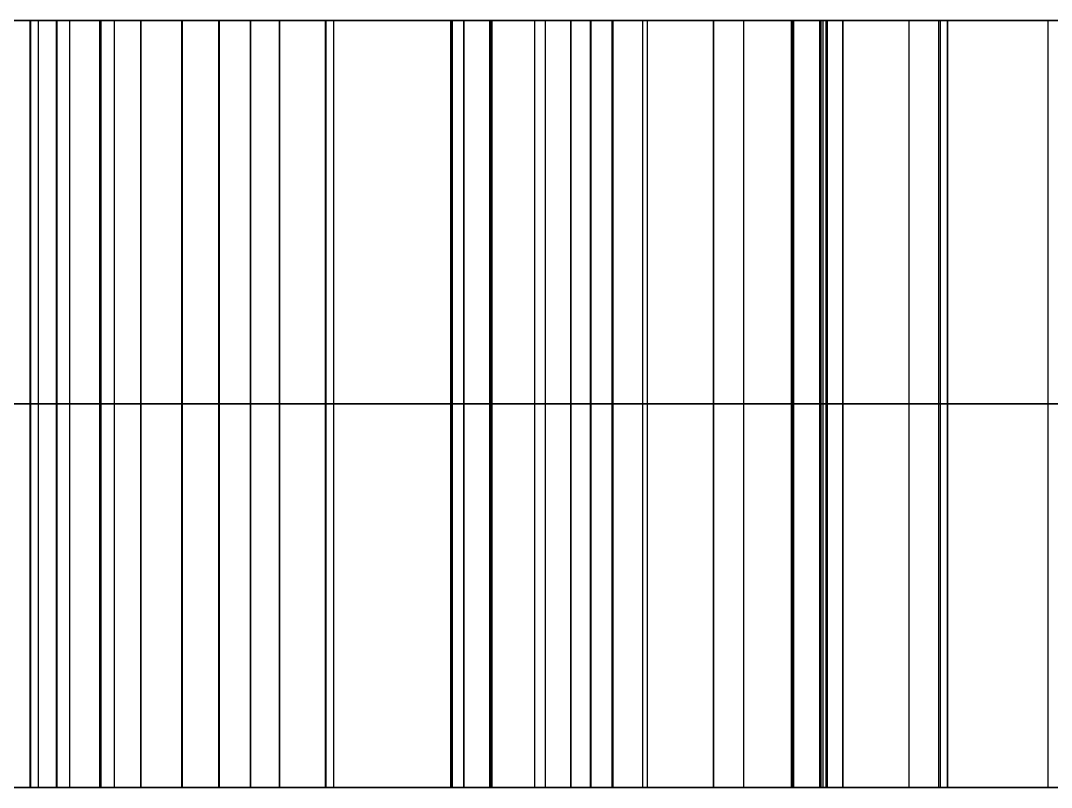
# Model space of a CAD drawing. Header units: millimetres. Extents: x 565 to 905, y -1671 to 168.
# Drawn here: x 651.28 to 671.46, y -45.53 to -30.53 of the extents above; entities that cross this region are included whole.
import ezdxf

# ---------------------------------------------------------------- set-up
doc = ezdxf.new("R2010")
doc.units = ezdxf.units.MM
doc.header["$MEASUREMENT"] = 0
doc.layers.add('V3', color=7, linetype='Continuous', true_color=0x000000)

msp = doc.modelspace()

# ---------------------------------------------------------------- linework, layer by layer
at = {"layer": 'V3'}
for p, q in [((648.124, -30.528, 310.676), (663.553, -30.528, 290.568)), ((648.124, -30.528, 139.324), (663.553, -30.528, 159.432)), ((650.121, -30.528, 320.402), (669.432, -30.528, 335.22)), ((669.432, -30.528, 114.78), (650.121, -30.528, 129.598)), ((646.602, -45.528, 312.66), (663.553, -45.528, 290.568)), ((646.602, -45.528, 137.34), (663.553, -45.528, 159.432)), ((647.34, -45.528, 318.268), (669.432, -45.528, 335.22)), ((669.432, -45.528, 114.78), (647.34, -45.528, 131.732)), ((648.283, -45.528, 225), (731, -45.528, 225))]:
    msp.add_line(p, q, dxfattribs=at)
for points, knots in [([(654.429, -30.528, 257.064), (652.247, -30.528, 257.708), (650.173, -30.528, 257.908), (646.442, -30.528, 257.654), (645.691, -30.528, 257.603), (645.003, -30.528, 257.549), (644.379, -30.528, 257.495)], [481.009175, 481.009175, 481.009175, 481.009175, 481.925831, 481.925831, 481.925831, 482.110258, 482.110258, 482.110258, 482.110258]), ([(644.379, -30.528, 192.505), (644.999, -30.528, 192.449), (645.683, -30.528, 192.392), (646.428, -30.528, 192.339), (650.173, -30.528, 192.069), (652.249, -30.528, 192.262), (654.442, -30.528, 192.903)], [504.26733, 504.26733, 504.26733, 504.26733, 504.450483, 504.450483, 504.450483, 505.370552, 505.370552, 505.370552, 505.370552]), ([(650.215, -30.528, 270.601), (650.588, -30.528, 270.103), (651.003, -30.528, 269.557), (651.462, -30.528, 268.967), (653.767, -30.528, 266.004), (655.3, -30.528, 264.59), (657.244, -30.528, 263.389)], [477.373954, 477.373954, 477.373954, 477.373954, 477.557108, 477.557108, 477.557108, 478.477176, 478.477176, 478.477176, 478.477176]), ([(657.259, -30.528, 186.579), (655.321, -30.528, 185.389), (653.785, -30.528, 183.981), (651.476, -30.528, 181.038), (651.012, -30.528, 180.446), (650.592, -30.528, 179.899), (650.215, -30.528, 179.399)], [507.902551, 507.902551, 507.902551, 507.902551, 508.819207, 508.819207, 508.819207, 509.003634, 509.003634, 509.003634, 509.003634]), ([(651.984, -30.528, 165.038), (651.988, -30.528, 165.063), (651.992, -30.528, 165.088), (651.996, -30.528, 165.112), (652.168, -30.528, 166.134), (652.441, -30.528, 167.168), (652.848, -30.528, 168.15), (653.689, -30.528, 170.181), (655.935, -30.528, 172.039), (657.411, -30.528, 173.259)], [-25.854354, -25.854354, -25.854354, -25.854354, -25.835305, -25.835305, -25.835305, -25.045637, -25.045637, -25.045637, -24.278552, -24.278552, -24.278552, -24.278552]), ([(657.412, -30.528, 276.742), (655.937, -30.528, 277.961), (653.691, -30.528, 279.82), (652.85, -30.528, 281.85), (652.443, -30.528, 282.833), (652.169, -30.528, 283.867), (651.998, -30.528, 284.888), (651.993, -30.528, 284.913), (651.989, -30.528, 284.937), (651.985, -30.528, 284.962)], [-101.445812, -101.445812, -101.445812, -101.445812, -100.678708, -100.678708, -100.678708, -99.889049, -99.889049, -99.889049, -99.870059, -99.870059, -99.870059, -99.870059]), ([(652.242, -30.528, 356.31), (652.91, -30.528, 354.516), (653.925, -30.528, 351.784), (653.638, -30.528, 349.605), (653.5, -30.528, 348.55), (653.22, -30.528, 347.518), (652.858, -30.528, 346.548), (652.849, -30.528, 346.524), (652.84, -30.528, 346.501), (652.831, -30.528, 346.478)], [-51.422962, -51.422962, -51.422962, -51.422962, -50.655858, -50.655858, -50.655858, -49.866198, -49.866198, -49.866198, -49.847209, -49.847209, -49.847209, -49.847209]), ([(652.833, -30.528, 103.523), (652.842, -30.528, 103.5), (652.851, -30.528, 103.476), (652.859, -30.528, 103.453), (653.222, -30.528, 102.482), (653.501, -30.528, 101.45), (653.64, -30.528, 100.396), (653.927, -30.528, 98.217), (652.912, -30.528, 95.484), (652.243, -30.528, 93.69)], [-75.877204, -75.877204, -75.877204, -75.877204, -75.858155, -75.858155, -75.858155, -75.068488, -75.068488, -75.068488, -74.301403, -74.301403, -74.301403, -74.301403]), ([(662.856, -30.528, 273.115), (660.856, -30.528, 274.199), (658.869, -30.528, 274.825), (655.166, -30.528, 275.353), (654.421, -30.528, 275.459), (653.737, -30.528, 275.549), (653.116, -30.528, 275.626)], [474.285831, 474.285831, 474.285831, 474.285831, 475.202488, 475.202488, 475.202488, 475.386914, 475.386914, 475.386914, 475.386914]), ([(653.116, -30.528, 174.374), (653.734, -30.528, 174.448), (654.414, -30.528, 174.535), (655.155, -30.528, 174.637), (658.873, -30.528, 175.152), (660.864, -30.528, 175.773), (662.876, -30.528, 176.856)], [510.990674, 510.990674, 510.990674, 510.990674, 511.173827, 511.173827, 511.173827, 512.093896, 512.093896, 512.093896, 512.093896]), ([(659.707, -30.528, 343.63), (659.718, -30.528, 343.652), (659.728, -30.528, 343.675), (659.738, -30.528, 343.698), (660.169, -30.528, 344.64), (660.701, -30.528, 345.568), (661.348, -30.528, 346.412), (662.686, -30.528, 348.155), (665.336, -30.528, 349.369), (667.077, -30.528, 350.165)], [-47.292718, -47.292718, -47.292718, -47.292718, -47.273669, -47.273669, -47.273669, -46.484002, -46.484002, -46.484002, -45.716917, -45.716917, -45.716917, -45.716917]), ([(667.079, -30.528, 99.836), (665.338, -30.528, 100.632), (662.687, -30.528, 101.846), (661.349, -30.528, 103.589), (660.702, -30.528, 104.433), (660.17, -30.528, 105.361), (659.74, -30.528, 106.303), (659.73, -30.528, 106.326), (659.719, -30.528, 106.349), (659.709, -30.528, 106.371)], [-80.007448, -80.007448, -80.007448, -80.007448, -79.240344, -79.240344, -79.240344, -78.450684, -78.450684, -78.450684, -78.431695, -78.431695, -78.431695, -78.431695]), ([(660.469, -30.528, 288.476), (660.484, -30.528, 288.456), (660.498, -30.528, 288.436), (660.513, -30.528, 288.415), (661.114, -30.528, 287.572), (661.651, -30.528, 286.647), (662.058, -30.528, 285.665), (662.899, -30.528, 283.634), (662.626, -30.528, 280.732), (662.444, -30.528, 278.826)], [-104.46169, -104.46169, -104.46169, -104.46169, -104.442641, -104.442641, -104.442641, -103.652974, -103.652974, -103.652974, -102.885889, -102.885889, -102.885889, -102.885889]), ([(662.443, -30.528, 171.175), (662.624, -30.528, 169.269), (662.897, -30.528, 166.367), (662.056, -30.528, 164.336), (661.65, -30.528, 163.354), (661.112, -30.528, 162.429), (660.511, -30.528, 161.585)], [-22.838476, -22.838476, -22.838476, -22.838476, -22.071372, -22.071372, -22.071372, -21.281712, -21.281712, -21.281712, -21.281712]), ([(661.549, -30.528, 287.233), (661.809, -30.528, 286.667), (662.102, -30.528, 286.047), (662.429, -30.528, 285.375), (664.067, -30.528, 281.997), (665.273, -30.528, 280.296), (666.924, -30.528, 278.717)], [470.65061, 470.65061, 470.65061, 470.65061, 470.833764, 470.833764, 470.833764, 471.753832, 471.753832, 471.753832, 471.753832]), ([(666.946, -30.528, 171.255), (665.298, -30.528, 169.688), (664.088, -30.528, 167.992), (662.442, -30.528, 164.634), (662.11, -30.528, 163.958), (661.813, -30.528, 163.335), (661.549, -30.528, 162.767)], [514.625894, 514.625894, 514.625894, 514.625894, 515.542551, 515.542551, 515.542551, 515.726978, 515.726978, 515.726978, 515.726978]), ([(674.436, -30.528, 287.063), (672.705, -30.528, 288.539), (670.892, -30.528, 289.565), (667.38, -30.528, 290.851), (666.673, -30.528, 291.11), (666.022, -30.528, 291.34), (665.431, -30.528, 291.544)], [467.562487, 467.562487, 467.562487, 467.562487, 468.479144, 468.479144, 468.479144, 468.663571, 468.663571, 468.663571, 468.663571]), ([(665.431, -30.528, 158.456), (666.02, -30.528, 158.656), (666.668, -30.528, 158.883), (667.37, -30.528, 159.137), (670.901, -30.528, 160.413), (672.719, -30.528, 161.435), (674.462, -30.528, 162.912)], [517.714018, 517.714018, 517.714018, 517.714018, 517.897171, 517.897171, 517.897171, 518.81724, 518.81724, 518.81724, 518.81724]), ([(666.372, -30.528, 156.994), (666.388, -30.528, 157.013), (666.404, -30.528, 157.033), (666.42, -30.528, 157.052), (667.079, -30.528, 157.851), (667.833, -30.528, 158.609), (668.677, -30.528, 159.257), (670.42, -30.528, 160.594), (673.294, -30.528, 161.081), (675.182, -30.528, 161.4)], [-104.46169, -104.46169, -104.46169, -104.46169, -104.442641, -104.442641, -104.442641, -103.652974, -103.652974, -103.652974, -102.885889, -102.885889, -102.885889, -102.885889]), ([(675.184, -30.528, 288.602), (673.296, -30.528, 288.92), (670.422, -30.528, 289.407), (668.678, -30.528, 290.745), (667.835, -30.528, 291.392), (667.08, -30.528, 292.151), (666.421, -30.528, 292.95)], [-22.838476, -22.838476, -22.838476, -22.838476, -22.071372, -22.071372, -22.071372, -21.281712, -21.281712, -21.281712, -21.281712]), ([(671.398, -30.528, 346.85), (671.08, -30.528, 344.962), (670.593, -30.528, 342.088), (669.255, -30.528, 340.344), (668.608, -30.528, 339.501), (667.85, -30.528, 338.747), (667.05, -30.528, 338.087), (667.031, -30.528, 338.071), (667.012, -30.528, 338.056), (666.993, -30.528, 338.04)], [-44.27684, -44.27684, -44.27684, -44.27684, -43.509736, -43.509736, -43.509736, -42.720076, -42.720076, -42.720076, -42.701087, -42.701087, -42.701087, -42.701087]), ([(666.994, -30.528, 111.962), (667.013, -30.528, 111.946), (667.033, -30.528, 111.93), (667.052, -30.528, 111.914), (667.851, -30.528, 111.254), (668.609, -30.528, 110.5), (669.257, -30.528, 109.657), (670.594, -30.528, 107.913), (671.081, -30.528, 105.039), (671.4, -30.528, 103.151)], [-83.023326, -83.023326, -83.023326, -83.023326, -83.004277, -83.004277, -83.004277, -82.214609, -82.214609, -82.214609, -81.447524, -81.447524, -81.447524, -81.447524]), ([(654.429, -38.028, 257.064), (652.247, -38.028, 257.708), (650.173, -38.028, 257.908), (646.442, -38.028, 257.654), (645.691, -38.028, 257.603), (645.003, -38.028, 257.549), (644.379, -38.028, 257.495)], [481.009175, 481.009175, 481.009175, 481.009175, 481.925831, 481.925831, 481.925831, 482.110258, 482.110258, 482.110258, 482.110258]), ([(644.379, -38.028, 192.505), (644.999, -38.028, 192.449), (645.683, -38.028, 192.392), (646.428, -38.028, 192.339), (650.173, -38.028, 192.069), (652.249, -38.028, 192.262), (654.442, -38.028, 192.903)], [504.26733, 504.26733, 504.26733, 504.26733, 504.450483, 504.450483, 504.450483, 505.370552, 505.370552, 505.370552, 505.370552]), ([(650.215, -38.028, 270.601), (650.588, -38.028, 270.103), (651.003, -38.028, 269.557), (651.462, -38.028, 268.967), (653.767, -38.028, 266.004), (655.3, -38.028, 264.59), (657.244, -38.028, 263.389)], [477.373954, 477.373954, 477.373954, 477.373954, 477.557108, 477.557108, 477.557108, 478.477176, 478.477176, 478.477176, 478.477176]), ([(657.259, -38.028, 186.579), (655.321, -38.028, 185.389), (653.785, -38.028, 183.981), (651.476, -38.028, 181.038), (651.012, -38.028, 180.446), (650.592, -38.028, 179.899), (650.215, -38.028, 179.399)], [507.902551, 507.902551, 507.902551, 507.902551, 508.819207, 508.819207, 508.819207, 509.003634, 509.003634, 509.003634, 509.003634]), ([(651.984, -38.028, 165.038), (651.988, -38.028, 165.063), (651.992, -38.028, 165.088), (651.996, -38.028, 165.112), (652.168, -38.028, 166.134), (652.441, -38.028, 167.168), (652.848, -38.028, 168.15), (653.689, -38.028, 170.181), (655.935, -38.028, 172.039), (657.411, -38.028, 173.259)], [-25.854354, -25.854354, -25.854354, -25.854354, -25.835305, -25.835305, -25.835305, -25.045637, -25.045637, -25.045637, -24.278552, -24.278552, -24.278552, -24.278552]), ([(657.412, -38.028, 276.742), (655.937, -38.028, 277.961), (653.691, -38.028, 279.82), (652.85, -38.028, 281.85), (652.443, -38.028, 282.833), (652.169, -38.028, 283.867), (651.998, -38.028, 284.888), (651.993, -38.028, 284.913), (651.989, -38.028, 284.937), (651.985, -38.028, 284.962)], [-101.445812, -101.445812, -101.445812, -101.445812, -100.678708, -100.678708, -100.678708, -99.889049, -99.889049, -99.889049, -99.870059, -99.870059, -99.870059, -99.870059]), ([(652.242, -38.028, 356.31), (652.91, -38.028, 354.516), (653.925, -38.028, 351.784), (653.638, -38.028, 349.605), (653.5, -38.028, 348.55), (653.22, -38.028, 347.518), (652.858, -38.028, 346.548), (652.849, -38.028, 346.524), (652.84, -38.028, 346.501), (652.831, -38.028, 346.478)], [-51.422962, -51.422962, -51.422962, -51.422962, -50.655858, -50.655858, -50.655858, -49.866198, -49.866198, -49.866198, -49.847209, -49.847209, -49.847209, -49.847209]), ([(652.833, -38.028, 103.523), (652.842, -38.028, 103.5), (652.851, -38.028, 103.476), (652.859, -38.028, 103.453), (653.222, -38.028, 102.482), (653.501, -38.028, 101.45), (653.64, -38.028, 100.396), (653.927, -38.028, 98.217), (652.912, -38.028, 95.484), (652.243, -38.028, 93.69)], [-75.877204, -75.877204, -75.877204, -75.877204, -75.858155, -75.858155, -75.858155, -75.068488, -75.068488, -75.068488, -74.301403, -74.301403, -74.301403, -74.301403]), ([(662.856, -38.028, 273.115), (660.856, -38.028, 274.199), (658.869, -38.028, 274.825), (655.166, -38.028, 275.353), (654.421, -38.028, 275.459), (653.737, -38.028, 275.549), (653.116, -38.028, 275.626)], [474.285831, 474.285831, 474.285831, 474.285831, 475.202488, 475.202488, 475.202488, 475.386914, 475.386914, 475.386914, 475.386914]), ([(653.116, -38.028, 174.374), (653.734, -38.028, 174.448), (654.414, -38.028, 174.535), (655.155, -38.028, 174.637), (658.873, -38.028, 175.152), (660.864, -38.028, 175.773), (662.876, -38.028, 176.856)], [510.990674, 510.990674, 510.990674, 510.990674, 511.173827, 511.173827, 511.173827, 512.093896, 512.093896, 512.093896, 512.093896]), ([(659.707, -38.028, 343.63), (659.718, -38.028, 343.652), (659.728, -38.028, 343.675), (659.738, -38.028, 343.698), (660.169, -38.028, 344.64), (660.701, -38.028, 345.568), (661.348, -38.028, 346.412), (662.686, -38.028, 348.155), (665.336, -38.028, 349.369), (667.077, -38.028, 350.165)], [-47.292718, -47.292718, -47.292718, -47.292718, -47.273669, -47.273669, -47.273669, -46.484002, -46.484002, -46.484002, -45.716917, -45.716917, -45.716917, -45.716917]), ([(667.079, -38.028, 99.836), (665.338, -38.028, 100.632), (662.687, -38.028, 101.846), (661.349, -38.028, 103.589), (660.702, -38.028, 104.433), (660.17, -38.028, 105.361), (659.74, -38.028, 106.303), (659.73, -38.028, 106.326), (659.719, -38.028, 106.349), (659.709, -38.028, 106.371)], [-80.007448, -80.007448, -80.007448, -80.007448, -79.240344, -79.240344, -79.240344, -78.450684, -78.450684, -78.450684, -78.431695, -78.431695, -78.431695, -78.431695]), ([(660.469, -38.028, 288.476), (660.484, -38.028, 288.456), (660.498, -38.028, 288.436), (660.513, -38.028, 288.415), (661.114, -38.028, 287.572), (661.651, -38.028, 286.647), (662.058, -38.028, 285.665), (662.899, -38.028, 283.634), (662.626, -38.028, 280.732), (662.444, -38.028, 278.826)], [-104.46169, -104.46169, -104.46169, -104.46169, -104.442641, -104.442641, -104.442641, -103.652974, -103.652974, -103.652974, -102.885889, -102.885889, -102.885889, -102.885889]), ([(662.443, -38.028, 171.175), (662.624, -38.028, 169.269), (662.897, -38.028, 166.367), (662.056, -38.028, 164.336), (661.65, -38.028, 163.354), (661.112, -38.028, 162.429), (660.511, -38.028, 161.585)], [-22.838476, -22.838476, -22.838476, -22.838476, -22.071372, -22.071372, -22.071372, -21.281712, -21.281712, -21.281712, -21.281712]), ([(661.549, -38.028, 287.233), (661.809, -38.028, 286.667), (662.102, -38.028, 286.047), (662.429, -38.028, 285.375), (664.067, -38.028, 281.997), (665.273, -38.028, 280.296), (666.924, -38.028, 278.717)], [470.65061, 470.65061, 470.65061, 470.65061, 470.833764, 470.833764, 470.833764, 471.753832, 471.753832, 471.753832, 471.753832]), ([(666.946, -38.028, 171.255), (665.298, -38.028, 169.688), (664.088, -38.028, 167.992), (662.442, -38.028, 164.634), (662.11, -38.028, 163.958), (661.813, -38.028, 163.335), (661.549, -38.028, 162.767)], [514.625894, 514.625894, 514.625894, 514.625894, 515.542551, 515.542551, 515.542551, 515.726978, 515.726978, 515.726978, 515.726978]), ([(674.436, -38.028, 287.063), (672.705, -38.028, 288.539), (670.892, -38.028, 289.565), (667.38, -38.028, 290.851), (666.673, -38.028, 291.11), (666.022, -38.028, 291.34), (665.431, -38.028, 291.544)], [467.562487, 467.562487, 467.562487, 467.562487, 468.479144, 468.479144, 468.479144, 468.663571, 468.663571, 468.663571, 468.663571]), ([(665.431, -38.028, 158.456), (666.02, -38.028, 158.656), (666.668, -38.028, 158.883), (667.37, -38.028, 159.137), (670.901, -38.028, 160.413), (672.719, -38.028, 161.435), (674.462, -38.028, 162.912)], [517.714018, 517.714018, 517.714018, 517.714018, 517.897171, 517.897171, 517.897171, 518.81724, 518.81724, 518.81724, 518.81724]), ([(666.372, -38.028, 156.994), (666.388, -38.028, 157.013), (666.404, -38.028, 157.033), (666.42, -38.028, 157.052), (667.079, -38.028, 157.851), (667.833, -38.028, 158.609), (668.677, -38.028, 159.257), (670.42, -38.028, 160.594), (673.294, -38.028, 161.081), (675.182, -38.028, 161.4)], [-104.46169, -104.46169, -104.46169, -104.46169, -104.442641, -104.442641, -104.442641, -103.652974, -103.652974, -103.652974, -102.885889, -102.885889, -102.885889, -102.885889]), ([(675.184, -38.028, 288.602), (673.296, -38.028, 288.92), (670.422, -38.028, 289.407), (668.678, -38.028, 290.745), (667.835, -38.028, 291.392), (667.08, -38.028, 292.151), (666.421, -38.028, 292.95)], [-22.838476, -22.838476, -22.838476, -22.838476, -22.071372, -22.071372, -22.071372, -21.281712, -21.281712, -21.281712, -21.281712]), ([(671.398, -38.028, 346.85), (671.08, -38.028, 344.962), (670.593, -38.028, 342.088), (669.255, -38.028, 340.344), (668.608, -38.028, 339.501), (667.85, -38.028, 338.747), (667.05, -38.028, 338.087), (667.031, -38.028, 338.071), (667.012, -38.028, 338.056), (666.993, -38.028, 338.04)], [-44.27684, -44.27684, -44.27684, -44.27684, -43.509736, -43.509736, -43.509736, -42.720076, -42.720076, -42.720076, -42.701087, -42.701087, -42.701087, -42.701087]), ([(666.994, -38.028, 111.962), (667.013, -38.028, 111.946), (667.033, -38.028, 111.93), (667.052, -38.028, 111.914), (667.851, -38.028, 111.254), (668.609, -38.028, 110.5), (669.257, -38.028, 109.657), (670.594, -38.028, 107.913), (671.081, -38.028, 105.039), (671.4, -38.028, 103.151)], [-83.023326, -83.023326, -83.023326, -83.023326, -83.004277, -83.004277, -83.004277, -82.214609, -82.214609, -82.214609, -81.447524, -81.447524, -81.447524, -81.447524]), ([(654.429, -45.528, 257.064), (652.247, -45.528, 257.708), (650.173, -45.528, 257.908), (646.442, -45.528, 257.654), (645.691, -45.528, 257.603), (645.003, -45.528, 257.549), (644.379, -45.528, 257.495)], [481.009175, 481.009175, 481.009175, 481.009175, 481.925831, 481.925831, 481.925831, 482.110258, 482.110258, 482.110258, 482.110258]), ([(644.379, -45.528, 192.505), (644.999, -45.528, 192.449), (645.683, -45.528, 192.392), (646.428, -45.528, 192.339), (650.173, -45.528, 192.069), (652.249, -45.528, 192.262), (654.442, -45.528, 192.903)], [504.26733, 504.26733, 504.26733, 504.26733, 504.450483, 504.450483, 504.450483, 505.370552, 505.370552, 505.370552, 505.370552]), ([(657.259, -45.528, 186.579), (655.321, -45.528, 185.389), (653.785, -45.528, 183.981), (651.476, -45.528, 181.038), (651.012, -45.528, 180.446), (650.592, -45.528, 179.899), (650.215, -45.528, 179.399)], [709.602868, 709.602868, 709.602868, 709.602868, 710.519524, 710.519524, 710.519524, 710.703951, 710.703951, 710.703951, 710.703951]), ([(650.215, -45.528, 270.601), (650.588, -45.528, 270.103), (651.003, -45.528, 269.557), (651.462, -45.528, 268.967), (653.767, -45.528, 266.004), (655.3, -45.528, 264.59), (657.244, -45.528, 263.389)], [477.373954, 477.373954, 477.373954, 477.373954, 477.557108, 477.557108, 477.557108, 478.477176, 478.477176, 478.477176, 478.477176]), ([(651.984, -45.528, 165.038), (651.988, -45.528, 165.063), (651.992, -45.528, 165.088), (651.996, -45.528, 165.112), (652.168, -45.528, 166.134), (652.441, -45.528, 167.168), (652.848, -45.528, 168.15), (653.689, -45.528, 170.181), (655.935, -45.528, 172.039), (657.411, -45.528, 173.259)], [-25.854354, -25.854354, -25.854354, -25.854354, -25.835305, -25.835305, -25.835305, -25.045637, -25.045637, -25.045637, -24.278552, -24.278552, -24.278552, -24.278552]), ([(657.412, -45.528, 276.742), (655.937, -45.528, 277.961), (653.691, -45.528, 279.82), (652.85, -45.528, 281.85), (652.443, -45.528, 282.833), (652.169, -45.528, 283.867), (651.998, -45.528, 284.888), (651.993, -45.528, 284.913), (651.989, -45.528, 284.937), (651.985, -45.528, 284.962)], [-101.445812, -101.445812, -101.445812, -101.445812, -100.678708, -100.678708, -100.678708, -99.889049, -99.889049, -99.889049, -99.870059, -99.870059, -99.870059, -99.870059]), ([(652.242, -45.528, 356.31), (652.91, -45.528, 354.516), (653.925, -45.528, 351.784), (653.638, -45.528, 349.605), (653.5, -45.528, 348.55), (653.22, -45.528, 347.518), (652.858, -45.528, 346.548), (652.849, -45.528, 346.524), (652.84, -45.528, 346.501), (652.831, -45.528, 346.478)], [-51.422962, -51.422962, -51.422962, -51.422962, -50.655858, -50.655858, -50.655858, -49.866198, -49.866198, -49.866198, -49.847209, -49.847209, -49.847209, -49.847209]), ([(652.833, -45.528, 103.523), (652.842, -45.528, 103.5), (652.851, -45.528, 103.476), (652.859, -45.528, 103.453), (653.222, -45.528, 102.482), (653.501, -45.528, 101.45), (653.64, -45.528, 100.396), (653.927, -45.528, 98.217), (652.912, -45.528, 95.484), (652.243, -45.528, 93.69)], [-75.877204, -75.877204, -75.877204, -75.877204, -75.858155, -75.858155, -75.858155, -75.068488, -75.068488, -75.068488, -74.301403, -74.301403, -74.301403, -74.301403]), ([(653.116, -45.528, 174.374), (653.734, -45.528, 174.448), (654.414, -45.528, 174.535), (655.155, -45.528, 174.637), (658.873, -45.528, 175.152), (660.864, -45.528, 175.773), (662.876, -45.528, 176.856)], [712.690991, 712.690991, 712.690991, 712.690991, 712.874144, 712.874144, 712.874144, 713.794213, 713.794213, 713.794213, 713.794213]), ([(662.856, -45.528, 273.115), (660.856, -45.528, 274.199), (658.869, -45.528, 274.825), (655.166, -45.528, 275.353), (654.421, -45.528, 275.459), (653.737, -45.528, 275.549), (653.116, -45.528, 275.626)], [675.986148, 675.986148, 675.986148, 675.986148, 676.902805, 676.902805, 676.902805, 677.087232, 677.087232, 677.087232, 677.087232]), ([(659.707, -45.528, 343.63), (659.718, -45.528, 343.652), (659.728, -45.528, 343.675), (659.738, -45.528, 343.698), (660.169, -45.528, 344.64), (660.701, -45.528, 345.568), (661.348, -45.528, 346.412), (662.686, -45.528, 348.155), (665.336, -45.528, 349.369), (667.077, -45.528, 350.165)], [-47.292718, -47.292718, -47.292718, -47.292718, -47.273669, -47.273669, -47.273669, -46.484002, -46.484002, -46.484002, -45.716917, -45.716917, -45.716917, -45.716917]), ([(667.079, -45.528, 99.836), (665.338, -45.528, 100.632), (662.687, -45.528, 101.846), (661.349, -45.528, 103.589), (660.702, -45.528, 104.433), (660.17, -45.528, 105.361), (659.74, -45.528, 106.303), (659.73, -45.528, 106.326), (659.719, -45.528, 106.349), (659.709, -45.528, 106.371)], [-80.007448, -80.007448, -80.007448, -80.007448, -79.240344, -79.240344, -79.240344, -78.450684, -78.450684, -78.450684, -78.431695, -78.431695, -78.431695, -78.431695]), ([(660.469, -45.528, 288.476), (660.484, -45.528, 288.456), (660.498, -45.528, 288.436), (660.513, -45.528, 288.415), (661.114, -45.528, 287.572), (661.651, -45.528, 286.647), (662.058, -45.528, 285.665), (662.899, -45.528, 283.634), (662.626, -45.528, 280.732), (662.444, -45.528, 278.826)], [-104.46169, -104.46169, -104.46169, -104.46169, -104.442641, -104.442641, -104.442641, -103.652974, -103.652974, -103.652974, -102.885889, -102.885889, -102.885889, -102.885889]), ([(662.443, -45.528, 171.175), (662.624, -45.528, 169.269), (662.897, -45.528, 166.367), (662.056, -45.528, 164.336), (661.65, -45.528, 163.354), (661.112, -45.528, 162.429), (660.511, -45.528, 161.585)], [-22.838476, -22.838476, -22.838476, -22.838476, -22.071372, -22.071372, -22.071372, -21.281712, -21.281712, -21.281712, -21.281712]), ([(661.549, -45.528, 287.233), (661.809, -45.528, 286.667), (662.102, -45.528, 286.047), (662.429, -45.528, 285.375), (664.067, -45.528, 281.997), (665.273, -45.528, 280.296), (666.924, -45.528, 278.717)], [470.65061, 470.65061, 470.65061, 470.65061, 470.833764, 470.833764, 470.833764, 471.753832, 471.753832, 471.753832, 471.753832]), ([(666.946, -45.528, 171.255), (665.298, -45.528, 169.688), (664.088, -45.528, 167.992), (662.442, -45.528, 164.634), (662.11, -45.528, 163.958), (661.813, -45.528, 163.335), (661.549, -45.528, 162.767)], [514.625894, 514.625894, 514.625894, 514.625894, 515.542551, 515.542551, 515.542551, 515.726978, 515.726978, 515.726978, 515.726978]), ([(665.431, -45.528, 158.456), (666.02, -45.528, 158.656), (666.668, -45.528, 158.883), (667.37, -45.528, 159.137), (670.901, -45.528, 160.413), (672.719, -45.528, 161.435), (674.462, -45.528, 162.912)], [719.414335, 719.414335, 719.414335, 719.414335, 719.597488, 719.597488, 719.597488, 720.517557, 720.517557, 720.517557, 720.517557]), ([(674.436, -45.528, 287.063), (672.705, -45.528, 288.539), (670.892, -45.528, 289.565), (667.38, -45.528, 290.851), (666.673, -45.528, 291.11), (666.022, -45.528, 291.34), (665.431, -45.528, 291.544)], [467.562487, 467.562487, 467.562487, 467.562487, 468.479144, 468.479144, 468.479144, 468.663571, 468.663571, 468.663571, 468.663571]), ([(666.372, -45.528, 156.994), (666.388, -45.528, 157.013), (666.404, -45.528, 157.033), (666.42, -45.528, 157.052), (667.079, -45.528, 157.851), (667.833, -45.528, 158.609), (668.677, -45.528, 159.257), (670.42, -45.528, 160.594), (673.294, -45.528, 161.081), (675.182, -45.528, 161.4)], [-104.46169, -104.46169, -104.46169, -104.46169, -104.442641, -104.442641, -104.442641, -103.652974, -103.652974, -103.652974, -102.885889, -102.885889, -102.885889, -102.885889]), ([(675.184, -45.528, 288.602), (673.296, -45.528, 288.92), (670.422, -45.528, 289.407), (668.678, -45.528, 290.745), (667.835, -45.528, 291.392), (667.08, -45.528, 292.151), (666.421, -45.528, 292.95)], [-22.838476, -22.838476, -22.838476, -22.838476, -22.071372, -22.071372, -22.071372, -21.281712, -21.281712, -21.281712, -21.281712]), ([(671.398, -45.528, 346.85), (671.08, -45.528, 344.962), (670.593, -45.528, 342.088), (669.255, -45.528, 340.344), (668.608, -45.528, 339.501), (667.85, -45.528, 338.747), (667.05, -45.528, 338.087), (667.031, -45.528, 338.071), (667.012, -45.528, 338.056), (666.993, -45.528, 338.04)], [-44.27684, -44.27684, -44.27684, -44.27684, -43.509736, -43.509736, -43.509736, -42.720076, -42.720076, -42.720076, -42.701087, -42.701087, -42.701087, -42.701087]), ([(666.994, -45.528, 111.962), (667.013, -45.528, 111.946), (667.033, -45.528, 111.93), (667.052, -45.528, 111.914), (667.851, -45.528, 111.254), (668.609, -45.528, 110.5), (669.257, -45.528, 109.657), (670.594, -45.528, 107.913), (671.081, -45.528, 105.039), (671.4, -45.528, 103.151)], [-83.023326, -83.023326, -83.023326, -83.023326, -83.004277, -83.004277, -83.004277, -82.214609, -82.214609, -82.214609, -81.447524, -81.447524, -81.447524, -81.447524])]:
    msp.add_open_spline(points, degree=3, knots=knots, dxfattribs=at)
for points, weights in [([(644.605, -30.528, 166.01), (647.097, -30.528, 165.975), (649.568, -30.528, 165.65), (651.984, -30.528, 165.038)], [1, 0.995432816344, 0.995432816344, 1]), ([(651.985, -30.528, 284.962), (649.569, -30.528, 284.35), (647.099, -30.528, 284.025), (644.607, -30.528, 283.99)], [1, 0.995432816344, 0.995432816344, 1]), ([(646.842, -30.528, 357.021), (648.656, -30.528, 356.903), (650.459, -30.528, 356.666), (652.242, -30.528, 356.31)], [1, 0.998547387537, 0.998547387537, 1]), ([(652.243, -30.528, 93.69), (650.46, -30.528, 93.334), (648.658, -30.528, 93.097), (646.844, -30.528, 92.979)], [1, 0.998547387537, 0.998547387537, 1]), ([(653.116, -30.528, 275.626), (652.098, -30.528, 273.98), (651.131, -30.528, 272.305), (650.215, -30.528, 270.601)], [0.655259845317, 0.655061488031, 0.655061488031, 0.655259845317]), ([(650.215, -30.528, 179.399), (651.131, -30.528, 177.695), (652.098, -30.528, 176.02), (653.116, -30.528, 174.374)], [0.569138641952, 0.568966354886, 0.568966354886, 0.569138641952]), ([(652.831, -30.528, 346.478), (655.23, -30.528, 345.8), (657.532, -30.528, 344.846), (659.707, -30.528, 343.63)], [1, 0.995432816344, 0.995432816344, 1]), ([(659.709, -30.528, 106.371), (657.534, -30.528, 105.155), (655.231, -30.528, 104.201), (652.833, -30.528, 103.523)], [1, 0.995432816344, 0.995432816344, 1]), ([(657.244, -30.528, 263.389), (656.226, -30.528, 261.328), (655.287, -30.528, 259.219), (654.429, -30.528, 257.064)], [0.655259845317, 0.648804285994, 0.642734796477, 0.637051376765]), ([(654.442, -30.528, 192.903), (655.293, -30.528, 190.768), (656.232, -30.528, 188.659), (657.259, -30.528, 186.579)], [0.58540600035, 0.57963863464, 0.574216181841, 0.569138641952]), ([(657.411, -30.528, 173.259), (659.133, -30.528, 172.675), (660.812, -30.528, 171.98), (662.443, -30.528, 171.175)], [1, 0.998547387537, 0.998547387537, 1]), ([(662.444, -30.528, 278.826), (660.814, -30.528, 278.021), (659.134, -30.528, 277.325), (657.412, -30.528, 276.742)], [1, 0.998547387537, 0.998547387537, 1]), ([(660.467, -30.528, 161.525), (662.608, -30.528, 160.249), (664.586, -30.528, 158.732), (666.372, -30.528, 156.994)], [1, 0.995432816344, 0.995432816344, 1]), ([(666.373, -30.528, 293.007), (664.587, -30.528, 291.269), (662.61, -30.528, 289.752), (660.469, -30.528, 288.476)], [1, 0.995432816344, 0.995432816344, 1]), ([(665.431, -30.528, 291.544), (664.093, -30.528, 290.146), (662.799, -30.528, 288.708), (661.549, -30.528, 287.233)], [0.673988755923, 0.673784729107, 0.673784729107, 0.673988755923]), ([(661.549, -30.528, 162.767), (662.799, -30.528, 161.292), (664.093, -30.528, 159.854), (665.431, -30.528, 158.456)], [0.55332332359, 0.553155824065, 0.553155824065, 0.55332332359]), ([(666.924, -30.528, 278.717), (665.501, -30.528, 276.913), (664.143, -30.528, 275.045), (662.856, -30.528, 273.115)], [0.673988755923, 0.667348681107, 0.661105710905, 0.655259845317]), ([(662.876, -30.528, 176.856), (664.152, -30.528, 174.944), (665.509, -30.528, 173.076), (666.946, -30.528, 171.255)], [0.569138641952, 0.563531540751, 0.558259767963, 0.55332332359]), ([(666.993, -30.528, 338.04), (668.731, -30.528, 336.253), (670.248, -30.528, 334.276), (671.524, -30.528, 332.135)], [1, 0.995432816344, 0.995432816344, 1]), ([(671.525, -30.528, 117.866), (670.249, -30.528, 115.725), (668.732, -30.528, 113.748), (666.994, -30.528, 111.962)], [1, 0.995432816344, 0.995432816344, 1]), ([(667.077, -30.528, 350.165), (668.589, -30.528, 349.156), (670.032, -30.528, 348.049), (671.398, -30.528, 346.85)], [1, 0.998547387537, 0.998547387537, 1]), ([(671.4, -30.528, 103.151), (670.033, -30.528, 101.952), (668.591, -30.528, 100.845), (667.079, -30.528, 99.836)], [1, 0.998547387537, 0.998547387537, 1]), ([(644.605, -38.028, 166.01), (647.097, -38.028, 165.975), (649.568, -38.028, 165.65), (651.984, -38.028, 165.038)], [1, 0.995432816344, 0.995432816344, 1]), ([(651.985, -38.028, 284.962), (649.569, -38.028, 284.35), (647.099, -38.028, 284.025), (644.607, -38.028, 283.99)], [1, 0.995432816344, 0.995432816344, 1]), ([(646.842, -38.028, 357.021), (648.656, -38.028, 356.903), (650.459, -38.028, 356.666), (652.242, -38.028, 356.31)], [1, 0.998547387537, 0.998547387537, 1]), ([(652.243, -38.028, 93.69), (650.46, -38.028, 93.334), (648.658, -38.028, 93.097), (646.844, -38.028, 92.979)], [1, 0.998547387537, 0.998547387537, 1]), ([(653.116, -38.028, 275.626), (652.098, -38.028, 273.98), (651.131, -38.028, 272.305), (650.215, -38.028, 270.601)], [0.655259845317, 0.655061488031, 0.655061488031, 0.655259845317]), ([(650.215, -38.028, 179.399), (651.131, -38.028, 177.695), (652.098, -38.028, 176.02), (653.116, -38.028, 174.374)], [0.569138641952, 0.568966354886, 0.568966354886, 0.569138641952]), ([(652.831, -38.028, 346.478), (655.23, -38.028, 345.8), (657.532, -38.028, 344.846), (659.707, -38.028, 343.63)], [1, 0.995432816344, 0.995432816344, 1]), ([(659.709, -38.028, 106.371), (657.534, -38.028, 105.155), (655.231, -38.028, 104.201), (652.833, -38.028, 103.523)], [1, 0.995432816344, 0.995432816344, 1]), ([(657.244, -38.028, 263.389), (656.226, -38.028, 261.328), (655.287, -38.028, 259.219), (654.429, -38.028, 257.064)], [0.655259845317, 0.648804285994, 0.642734796477, 0.637051376765]), ([(654.442, -38.028, 192.903), (655.293, -38.028, 190.768), (656.232, -38.028, 188.659), (657.259, -38.028, 186.579)], [0.58540600035, 0.57963863464, 0.574216181841, 0.569138641952]), ([(657.411, -38.028, 173.259), (659.133, -38.028, 172.675), (660.812, -38.028, 171.98), (662.443, -38.028, 171.175)], [1, 0.998547387537, 0.998547387537, 1]), ([(662.444, -38.028, 278.826), (660.814, -38.028, 278.021), (659.134, -38.028, 277.325), (657.412, -38.028, 276.742)], [1, 0.998547387537, 0.998547387537, 1]), ([(660.467, -38.028, 161.525), (662.608, -38.028, 160.249), (664.586, -38.028, 158.732), (666.372, -38.028, 156.994)], [1, 0.995432816344, 0.995432816344, 1]), ([(666.373, -38.028, 293.007), (664.587, -38.028, 291.269), (662.61, -38.028, 289.752), (660.469, -38.028, 288.476)], [1, 0.995432816344, 0.995432816344, 1]), ([(665.431, -38.028, 291.544), (664.093, -38.028, 290.146), (662.799, -38.028, 288.708), (661.549, -38.028, 287.233)], [0.673988755923, 0.673784729107, 0.673784729107, 0.673988755923]), ([(661.549, -38.028, 162.767), (662.799, -38.028, 161.292), (664.093, -38.028, 159.854), (665.431, -38.028, 158.456)], [0.55332332359, 0.553155824065, 0.553155824065, 0.55332332359]), ([(666.924, -38.028, 278.717), (665.501, -38.028, 276.913), (664.143, -38.028, 275.045), (662.856, -38.028, 273.115)], [0.673988755923, 0.667348681107, 0.661105710905, 0.655259845317]), ([(662.876, -38.028, 176.856), (664.152, -38.028, 174.944), (665.509, -38.028, 173.076), (666.946, -38.028, 171.255)], [0.569138641952, 0.563531540751, 0.558259767963, 0.55332332359]), ([(666.993, -38.028, 338.04), (668.731, -38.028, 336.253), (670.248, -38.028, 334.276), (671.524, -38.028, 332.135)], [1, 0.995432816344, 0.995432816344, 1]), ([(671.525, -38.028, 117.866), (670.249, -38.028, 115.725), (668.732, -38.028, 113.748), (666.994, -38.028, 111.962)], [1, 0.995432816344, 0.995432816344, 1]), ([(667.077, -38.028, 350.165), (668.589, -38.028, 349.156), (670.032, -38.028, 348.049), (671.398, -38.028, 346.85)], [1, 0.998547387537, 0.998547387537, 1]), ([(671.4, -38.028, 103.151), (670.033, -38.028, 101.952), (668.591, -38.028, 100.845), (667.079, -38.028, 99.836)], [1, 0.998547387537, 0.998547387537, 1]), ([(644.605, -45.528, 166.01), (647.097, -45.528, 165.975), (649.568, -45.528, 165.65), (651.984, -45.528, 165.038)], [1, 0.995432816344, 0.995432816344, 1]), ([(651.985, -45.528, 284.962), (649.569, -45.528, 284.35), (647.099, -45.528, 284.025), (644.607, -45.528, 283.99)], [1, 0.995432816344, 0.995432816344, 1]), ([(646.842, -45.528, 357.021), (648.656, -45.528, 356.903), (650.459, -45.528, 356.666), (652.242, -45.528, 356.31)], [1, 0.998547387537, 0.998547387537, 1]), ([(652.243, -45.528, 93.69), (650.46, -45.528, 93.334), (648.658, -45.528, 93.097), (646.844, -45.528, 92.979)], [1, 0.998547387537, 0.998547387537, 1]), ([(650.215, -45.528, 179.399), (651.131, -45.528, 177.695), (652.098, -45.528, 176.02), (653.116, -45.528, 174.374)], [0.569138645707, 0.56896635864, 0.56896635864, 0.569138645707]), ([(653.116, -45.528, 275.626), (652.098, -45.528, 273.98), (651.131, -45.528, 272.305), (650.215, -45.528, 270.601)], [0.65525984964, 0.655061492353, 0.655061492353, 0.65525984964]), ([(652.831, -45.528, 346.478), (655.23, -45.528, 345.8), (657.532, -45.528, 344.846), (659.707, -45.528, 343.63)], [1, 0.995432816344, 0.995432816344, 1]), ([(659.709, -45.528, 106.371), (657.534, -45.528, 105.155), (655.231, -45.528, 104.201), (652.833, -45.528, 103.523)], [1, 0.995432816344, 0.995432816344, 1]), ([(657.244, -45.528, 263.389), (656.226, -45.528, 261.328), (655.287, -45.528, 259.219), (654.429, -45.528, 257.064)], [0.65525984964, 0.648804290275, 0.642734800718, 0.637051380968]), ([(654.442, -45.528, 192.903), (655.293, -45.528, 190.768), (656.232, -45.528, 188.659), (657.259, -45.528, 186.579)], [0.58540600035, 0.57963863464, 0.574216181841, 0.569138641952]), ([(657.411, -45.528, 173.259), (659.133, -45.528, 172.675), (660.812, -45.528, 171.98), (662.443, -45.528, 171.175)], [1, 0.998547387537, 0.998547387537, 1]), ([(662.444, -45.528, 278.826), (660.814, -45.528, 278.021), (659.134, -45.528, 277.325), (657.412, -45.528, 276.742)], [1, 0.998547387537, 0.998547387537, 1]), ([(660.467, -45.528, 161.525), (662.608, -45.528, 160.249), (664.586, -45.528, 158.732), (666.372, -45.528, 156.994)], [1, 0.995432816344, 0.995432816344, 1]), ([(666.373, -45.528, 293.007), (664.587, -45.528, 291.269), (662.61, -45.528, 289.752), (660.469, -45.528, 288.476)], [1, 0.995432816344, 0.995432816344, 1]), ([(661.549, -45.528, 162.767), (662.799, -45.528, 161.292), (664.093, -45.528, 159.854), (665.431, -45.528, 158.456)], [0.55332332724, 0.553155827715, 0.553155827715, 0.55332332724]), ([(665.431, -45.528, 291.544), (664.093, -45.528, 290.146), (662.799, -45.528, 288.708), (661.549, -45.528, 287.233)], [0.673988760369, 0.673784733552, 0.673784733552, 0.673988760369]), ([(666.924, -45.528, 278.717), (665.501, -45.528, 276.913), (664.143, -45.528, 275.045), (662.856, -45.528, 273.115)], [0.673988760369, 0.66734868551, 0.661105715267, 0.65525984964]), ([(662.876, -45.528, 176.856), (664.152, -45.528, 174.944), (665.509, -45.528, 173.076), (666.946, -45.528, 171.255)], [0.569138641952, 0.563531540751, 0.558259767963, 0.55332332359]), ([(666.993, -45.528, 338.04), (668.731, -45.528, 336.253), (670.248, -45.528, 334.276), (671.524, -45.528, 332.135)], [1, 0.995432816344, 0.995432816344, 1]), ([(671.525, -45.528, 117.866), (670.249, -45.528, 115.725), (668.732, -45.528, 113.748), (666.994, -45.528, 111.962)], [1, 0.995432816344, 0.995432816344, 1]), ([(667.077, -45.528, 350.165), (668.589, -45.528, 349.156), (670.032, -45.528, 348.049), (671.398, -45.528, 346.85)], [1, 0.998547387537, 0.998547387537, 1]), ([(671.4, -45.528, 103.151), (670.033, -45.528, 101.952), (668.591, -45.528, 100.845), (667.079, -45.528, 99.836)], [1, 0.998547387537, 0.998547387537, 1])]:
    msp.add_rational_spline(points, weights, degree=3, dxfattribs=at)
for points, degree in [([(648.283, -30.528, 225), (687.889, -30.528, 225), (727.494, -30.528, 225)], 2), ([(651.462, -30.528, 268.967), (651.462, -38.028, 268.967), (651.462, -45.528, 268.967)], 2), ([(651.476, -30.528, 181.038), (651.476, -38.028, 181.038), (651.476, -45.528, 181.038)], 2), ([(651.627, -30.528, 273.135), (651.627, -38.028, 273.135), (651.627, -45.528, 273.135)], 2), ([(651.627, -30.528, 176.865), (651.627, -38.028, 176.865), (651.627, -45.528, 176.865)], 2), ([(651.984, -45.528, 165.038), (651.984, -38.028, 165.038), (651.984, -30.528, 165.038)], 2), ([(651.985, -45.528, 284.962), (651.985, -38.028, 284.962), (651.985, -30.528, 284.962)], 2), ([(651.996, -45.528, 165.112), (651.996, -38.028, 165.112), (651.996, -30.528, 165.112)], 2), ([(651.998, -45.528, 284.888), (651.998, -38.028, 284.888), (651.998, -30.528, 284.888)], 2), ([(652.242, -45.528, 356.31), (652.242, -38.028, 356.31), (652.242, -30.528, 356.31)], 2), ([(652.243, -45.528, 93.69), (652.243, -38.028, 93.69), (652.243, -30.528, 93.69)], 2), ([(652.831, -45.528, 346.478), (652.831, -38.028, 346.478), (652.831, -30.528, 346.478)], 2), ([(652.833, -45.528, 103.523), (652.833, -38.028, 103.523), (652.833, -30.528, 103.523)], 2), ([(652.848, -45.528, 168.15), (652.848, -38.028, 168.15), (652.848, -30.528, 168.15)], 2), ([(652.85, -45.528, 281.85), (652.85, -38.028, 281.85), (652.85, -30.528, 281.85)], 2), ([(652.858, -45.528, 346.548), (652.858, -38.028, 346.548), (652.858, -30.528, 346.548)], 2), ([(652.859, -45.528, 103.453), (652.859, -38.028, 103.453), (652.859, -30.528, 103.453)], 2), ([(653.116, -30.528, 275.626), (653.116, -38.028, 275.626), (653.116, -45.528, 275.626)], 2), ([(653.116, -30.528, 174.374), (653.116, -38.028, 174.374), (653.116, -45.528, 174.374)], 2), ([(653.638, -45.528, 349.605), (653.638, -38.028, 349.605), (653.638, -30.528, 349.605)], 2), ([(653.64, -45.528, 100.396), (653.64, -38.028, 100.396), (653.64, -30.528, 100.396)], 2), ([(654.429, -30.528, 257.064), (654.429, -38.028, 257.064), (654.429, -45.528, 257.064)], 2), ([(654.442, -30.528, 192.903), (654.442, -38.028, 192.903), (654.442, -45.528, 192.903)], 2), ([(655.155, -30.528, 174.637), (655.155, -38.028, 174.637), (655.155, -45.528, 174.637)], 2), ([(655.166, -30.528, 275.353), (655.166, -38.028, 275.353), (655.166, -45.528, 275.353)], 2), ([(655.778, -30.528, 189.735), (655.778, -38.028, 189.735), (655.778, -45.528, 189.735)], 2), ([(655.783, -30.528, 260.277), (655.783, -38.028, 260.277), (655.783, -45.528, 260.277)], 2), ([(656.353, -45.528, 345.255), (656.353, -38.028, 345.255), (656.353, -30.528, 345.255)], 2), ([(656.355, -45.528, 104.746), (656.355, -38.028, 104.746), (656.355, -30.528, 104.746)], 2), ([(657.244, -30.528, 263.389), (657.244, -38.028, 263.389), (657.244, -45.528, 263.389)], 2), ([(657.259, -30.528, 186.579), (657.259, -38.028, 186.579), (657.259, -45.528, 186.579)], 2), ([(657.411, -45.528, 173.259), (657.411, -38.028, 173.259), (657.411, -30.528, 173.259)], 2), ([(657.412, -45.528, 276.742), (657.412, -38.028, 276.742), (657.412, -30.528, 276.742)], 2), ([(659.707, -45.528, 343.63), (659.707, -38.028, 343.63), (659.707, -30.528, 343.63)], 2), ([(659.709, -45.528, 106.371), (659.709, -38.028, 106.371), (659.709, -30.528, 106.371)], 2), ([(659.738, -45.528, 343.698), (659.738, -38.028, 343.698), (659.738, -30.528, 343.698)], 2), ([(659.74, -45.528, 106.303), (659.74, -38.028, 106.303), (659.74, -30.528, 106.303)], 2), ([(659.961, -45.528, 172.3), (659.961, -38.028, 172.3), (659.961, -30.528, 172.3)], 2), ([(659.963, -45.528, 277.701), (659.963, -38.028, 277.701), (659.963, -30.528, 277.701)], 2), ([(660.467, -45.528, 161.525), (660.467, -38.028, 161.525), (660.467, -30.528, 161.525)], 2), ([(660.511, -30.528, 161.585), (660.497, -30.528, 161.565), (660.482, -30.528, 161.545), (660.467, -30.528, 161.525)], 3), ([(660.469, -45.528, 288.476), (660.469, -38.028, 288.476), (660.469, -30.528, 288.476)], 2), ([(660.489, -45.528, 161.555), (660.489, -38.028, 161.555), (660.489, -30.528, 161.555)], 2), ([(660.511, -45.528, 161.585), (660.511, -38.028, 161.585), (660.511, -30.528, 161.585)], 2), ([(660.513, -45.528, 288.415), (660.513, -38.028, 288.415), (660.513, -30.528, 288.415)], 2), ([(661.348, -45.528, 346.412), (661.348, -38.028, 346.412), (661.348, -30.528, 346.412)], 2), ([(661.349, -45.528, 103.589), (661.349, -38.028, 103.589), (661.349, -30.528, 103.589)], 2), ([(661.549, -30.528, 287.233), (661.549, -38.028, 287.233), (661.549, -45.528, 287.233)], 2), ([(661.549, -30.528, 162.767), (661.549, -38.028, 162.767), (661.549, -45.528, 162.767)], 2), ([(662.056, -45.528, 164.336), (662.056, -38.028, 164.336), (662.056, -30.528, 164.336)], 2), ([(662.058, -45.528, 285.665), (662.058, -38.028, 285.665), (662.058, -30.528, 285.665)], 2), ([(662.429, -30.528, 285.375), (662.429, -38.028, 285.375), (662.429, -45.528, 285.375)], 2), ([(662.442, -30.528, 164.634), (662.442, -38.028, 164.634), (662.442, -45.528, 164.634)], 2), ([(662.443, -45.528, 171.175), (662.443, -38.028, 171.175), (662.443, -30.528, 171.175)], 2), ([(662.444, -45.528, 278.826), (662.444, -38.028, 278.826), (662.444, -30.528, 278.826)], 2), ([(662.856, -30.528, 273.115), (662.856, -38.028, 273.115), (662.856, -45.528, 273.115)], 2), ([(662.876, -30.528, 176.856), (662.876, -38.028, 176.856), (662.876, -45.528, 176.856)], 2), ([(663.457, -30.528, 289.417), (663.457, -38.028, 289.417), (663.457, -45.528, 289.417)], 2), ([(663.457, -30.528, 160.582), (663.457, -38.028, 160.582), (663.457, -45.528, 160.582)], 2), ([(663.553, -45.528, 159.432), (663.553, -38.028, 159.432), (663.553, -30.528, 159.432)], 2), ([(663.554, -45.528, 290.569), (663.554, -38.028, 290.569), (663.554, -30.528, 290.569)], 2), ([(664.841, -30.528, 174.035), (664.841, -38.028, 174.035), (664.841, -45.528, 174.035)], 2), ([(664.849, -30.528, 275.976), (664.849, -38.028, 275.976), (664.849, -45.528, 275.976)], 2), ([(665.431, -30.528, 291.544), (665.431, -38.028, 291.544), (665.431, -45.528, 291.544)], 2), ([(665.431, -30.528, 158.456), (665.431, -38.028, 158.456), (665.431, -45.528, 158.456)], 2), ([(666.372, -45.528, 156.994), (666.372, -38.028, 156.994), (666.372, -30.528, 156.994)], 2), ([(666.373, -45.528, 293.007), (666.373, -38.028, 293.007), (666.373, -30.528, 293.007)], 2), ([(666.421, -30.528, 292.95), (666.405, -30.528, 292.969), (666.389, -30.528, 292.988), (666.373, -30.528, 293.007)], 3), ([(666.397, -45.528, 292.978), (666.397, -38.028, 292.978), (666.397, -30.528, 292.978)], 2), ([(666.42, -45.528, 157.052), (666.42, -38.028, 157.052), (666.42, -30.528, 157.052)], 2), ([(666.421, -45.528, 292.95), (666.421, -38.028, 292.95), (666.421, -30.528, 292.95)], 2), ([(666.924, -30.528, 278.717), (666.924, -38.028, 278.717), (666.924, -45.528, 278.717)], 2), ([(666.946, -30.528, 171.255), (666.946, -38.028, 171.255), (666.946, -45.528, 171.255)], 2), ([(666.993, -45.528, 338.04), (666.993, -38.028, 338.04), (666.993, -30.528, 338.04)], 2), ([(666.994, -45.528, 111.962), (666.994, -38.028, 111.962), (666.994, -30.528, 111.962)], 2), ([(667.05, -45.528, 338.087), (667.05, -38.028, 338.087), (667.05, -30.528, 338.087)], 2), ([(667.052, -45.528, 111.914), (667.052, -38.028, 111.914), (667.052, -30.528, 111.914)], 2), ([(667.077, -45.528, 350.165), (667.077, -38.028, 350.165), (667.077, -30.528, 350.165)], 2), ([(667.079, -45.528, 99.836), (667.079, -38.028, 99.836), (667.079, -30.528, 99.836)], 2), ([(667.37, -30.528, 159.137), (667.37, -38.028, 159.137), (667.37, -45.528, 159.137)], 2), ([(667.38, -30.528, 290.851), (667.38, -38.028, 290.851), (667.38, -45.528, 290.851)], 2), ([(668.677, -45.528, 159.257), (668.677, -38.028, 159.257), (668.677, -30.528, 159.257)], 2), ([(668.678, -45.528, 290.745), (668.678, -38.028, 290.745), (668.678, -30.528, 290.745)], 2), ([(669.255, -45.528, 340.344), (669.255, -38.028, 340.344), (669.255, -30.528, 340.344)], 2), ([(669.257, -45.528, 109.657), (669.257, -38.028, 109.657), (669.257, -30.528, 109.657)], 2), ([(669.292, -45.528, 348.579), (669.292, -38.028, 348.579), (669.292, -30.528, 348.579)], 2), ([(669.294, -45.528, 101.422), (669.294, -38.028, 101.422), (669.294, -30.528, 101.422)], 2), ([(669.431, -45.528, 335.22), (669.431, -38.028, 335.22), (669.431, -30.528, 335.22)], 2), ([(669.432, -45.528, 114.781), (669.432, -38.028, 114.781), (669.432, -30.528, 114.781)], 2), ([(671.398, -45.528, 346.85), (671.398, -38.028, 346.85), (671.398, -30.528, 346.85)], 2), ([(671.4, -45.528, 103.151), (671.4, -38.028, 103.151), (671.4, -30.528, 103.151)], 2), ([(582, -38.028), (735, -38.028), (888, -38.028)], 2), ([(582, -38.028, 15), (735, -38.028, 15), (888, -38.028, 15)], 2), ([(582, -38.028, 15), (735, -38.028, 15), (888, -38.028, 15)], 2), ([(582, -38.028, 30), (735, -38.028, 30), (888, -38.028, 30)], 2), ([(660.511, -38.028, 161.585), (660.497, -38.028, 161.565), (660.482, -38.028, 161.545), (660.467, -38.028, 161.525)], 3), ([(666.421, -38.028, 292.95), (666.405, -38.028, 292.969), (666.389, -38.028, 292.988), (666.373, -38.028, 293.007)], 3), ([(660.511, -45.528, 161.585), (660.497, -45.528, 161.565), (660.482, -45.528, 161.545), (660.467, -45.528, 161.525)], 3), ([(666.421, -45.528, 292.95), (666.405, -45.528, 292.969), (666.389, -45.528, 292.988), (666.373, -45.528, 293.007)], 3)]:
    msp.add_open_spline(points, degree=degree, dxfattribs=at)

doc.saveas('drawing.dxf')
